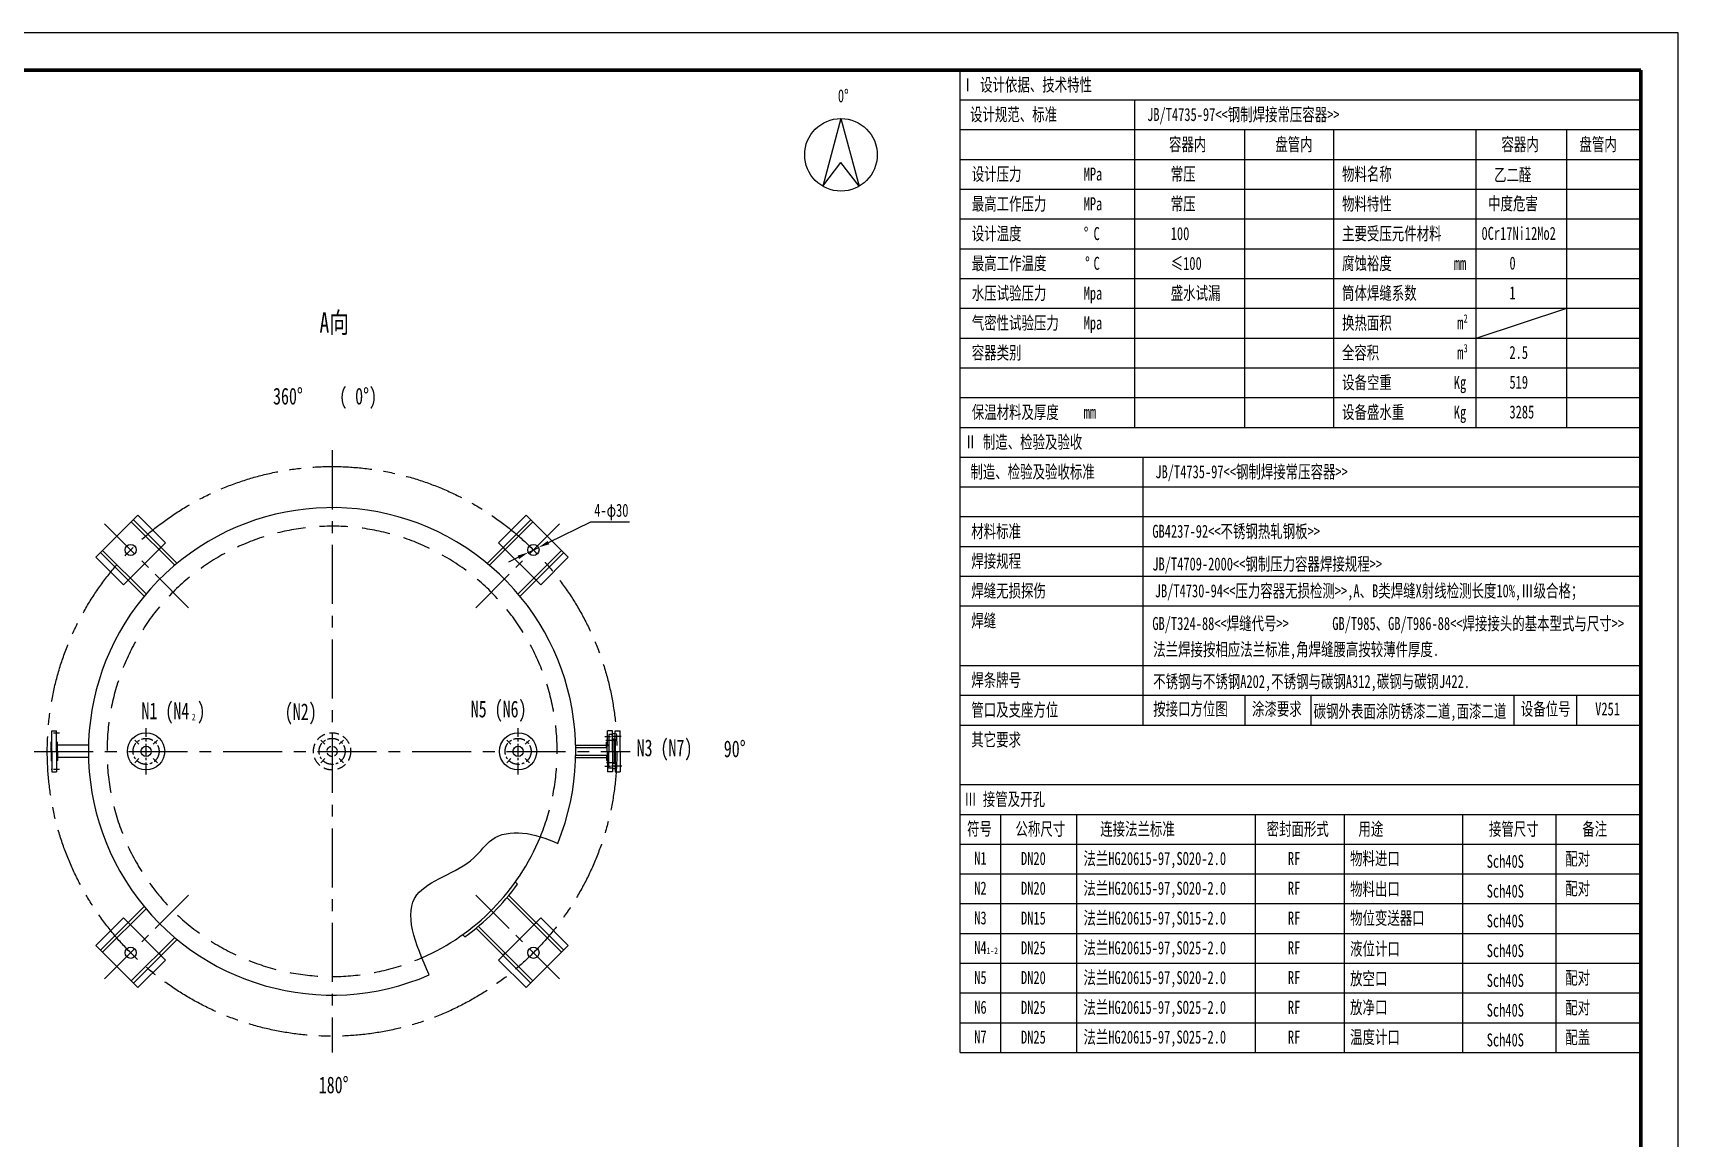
# Model space of a CAD drawing. Extents: x -71325 to -43928, y 2975 to 11014.
# Drawn here: x -48351 to -43928, y 5945 to 8915 of the extents above; entities that cross this region are included whole.
import ezdxf

# ---------------------------------------------------------------- set-up
doc = ezdxf.new("R2010")
doc.units = 0
doc.header["$MEASUREMENT"] = 0
doc.linetypes.add('CENTER', pattern=[50.8, 31.75, -6.35, 6.35, -6.35])
doc.linetypes.add('DASHED', pattern=[19.05, 12.7, -6.35])
doc.layers.get('0').update_dxf_attribs({"linetype": 'CONTINUOUS'})
doc.layers.get('DEFPOINTS').update_dxf_attribs({"linetype": 'CONTINUOUS'})
for name, color, linetype in [('LAYER1', 3, 'CONTINUOUS'), ('LAYER2', 1, 'CENTER'), ('LAYER3', 2, 'DASHED')]:
    doc.layers.add(name, color=color, linetype=linetype)
doc.styles.get("Standard").update_dxf_attribs({"font": 'txt.shx', "width": 0.7})
doc.styles.add('STYLE1', font='SIMFANG.TTF', dxfattribs={"width": 0.7, "height": 35})
doc.dimstyles.get("Standard").update_dxf_attribs({"dimtxt": 0.18, "dimasz": 0.18, "dimexe": 0.18, "dimexo": 0.0625, "dimgap": 0.09, "dimtad": 0, "dimtih": 1, "dimtoh": 1, "dimdec": 4, "dimzin": 0, "dimdsep": 46, "dimtxsty": 'Standard', "dimcen": 0.09, "dimadec": 0, "dimazin": 0, "dimtfac": 1, "dimtdec": 4, "dimtofl": 0, "dimtmove": 0, "dimatfit": 3, "dimfxl": 0, "dimtolj": 1, "dimtzin": 0, "dimarcsym": 0})

# ---------------------------------------------------------------- blocks, each defined once
blk = doc.blocks.new('*D57')
at = {"color": 0, "linetype": 'ByBlock'}
for p, q in [((-46964.7, 7544.9), (-46850.5, 7600.6)), ((-46850.5, 7600.6), (-46747.1, 7600.6)), ((-47018.6, 7518.6), (-46991.6, 7531.7)), ((-47045.6, 7505.4), (-47072.5, 7492.2))]:
    blk.add_line(p, q, dxfattribs=at)
for points in [[(-47047.7, 7509.9), (-47043.4, 7500.9), (-47018.6, 7518.6)], [(-46966.9, 7549.4), (-46962.5, 7540.4), (-46991.6, 7531.7)]]:
    blk.add_solid(points, dxfattribs=at)
at = {"layer": 'DEFPOINTS', "color": 0, "linetype": 'ByBlock'}
for p in [(-47018.6, 7518.6), (-46991.6, 7531.7)]:
    blk.add_point(p, dxfattribs=at)
at = {"color": 0, "linetype": 'ByBlock', "insert": (-46795.7, 7627), "char_height": 35, "attachment_point": 5, "style": 'STYLE1'}
blk.add_mtext('\\A1;4-φ30', dxfattribs=at)

msp = doc.modelspace()

# ---------------------------------------------------------------- linework, layer by layer
for p, q in [((-45858.30505, 6734.5732), (-45858.30505, 8814.5732)), ((-48068.2447, 7618.82026), (-48181.38178, 7505.68318)), ((-47963.24734, 7489.07417), (-48080.61907, 7606.4459)), ((-47993.99849, 7544.57405), (-48068.2447, 7618.82026)), ((-47129.55245, 7489.07417), (-47012.18072, 7606.4459)), ((-47098.8013, 7544.57405), (-47024.55509, 7618.82026)), ((-46911.418, 7505.68318), (-47024.55509, 7618.82026)), ((-47969.41146, 7483.92458), (-48086.27592, 7600.78904)), ((-47123.38833, 7483.92458), (-47006.52387, 7600.78904)), ((-48051.63569, 7400.68582), (-48169.00741, 7518.05755)), ((-48046.4861, 7406.84994), (-48163.35056, 7523.7144)), ((-47993.99849, 7544.57405), (-48107.13557, 7431.43697)), ((-48006.37285, 7532.19968), (-48012.02971, 7526.54283)), ((-46985.66422, 7431.43697), (-47098.8013, 7544.57405)), ((-47080.77008, 7526.54283), (-47086.42693, 7532.19968)), ((-47046.31369, 7406.84994), (-46929.44923, 7523.7144)), ((-47041.1641, 7400.68582), (-46923.79237, 7518.05755)), ((-48107.13557, 7431.43697), (-48181.38178, 7505.68318)), ((-46985.66422, 7431.43697), (-46911.418, 7505.68318)), ((-48089.10435, 7449.46819), (-48094.7612, 7443.81134)), ((-46998.03858, 7443.81134), (-47003.69544, 7449.46819)), ((-48299.79989, 6983.83837), (-48299.79989, 7038.83837)), ((-48299.79989, 7038.83837), (-48286.89989, 7038.83837)), ((-48286.89989, 6983.83837), (-48286.89989, 7038.83837)), ((-46805.89989, 6998.83837), (-46805.89989, 7038.83837)), ((-46792.99989, 7038.83837), (-46805.89989, 7038.83837)), ((-46792.99989, 6983.83837), (-46792.99989, 7038.83837)), ((-46785.29989, 6983.83837), (-46785.29989, 7038.83837)), ((-46785.29989, 7038.83837), (-46772.39989, 7038.83837)), ((-46772.39989, 6983.83837), (-46772.39989, 7038.83837)), ((-48301.39989, 6983.83837), (-48301.39989, 7009.33837)), ((-48299.79989, 7009.33837), (-48301.39989, 7009.33837)), ((-48284.39989, 7008.33837), (-48284.89989, 7008.33837)), ((-48284.39989, 6983.83837), (-48284.39989, 7008.33837)), ((-48076.80549, 7014.24397), (-48065.49178, 7002.93026)), ((-48015.9943, 7014.24397), (-48027.30801, 7002.93026)), ((-47076.80549, 7014.24397), (-47065.49178, 7002.93026)), ((-47015.9943, 7014.24397), (-47027.30801, 7002.93026)), ((-46891.48648, 6994.48837), (-46807.39989, 6994.48837)), ((-46808.39989, 6994.48837), (-46808.39989, 7008.33837)), ((-46808.39989, 7008.33837), (-46807.89989, 7008.33837)), ((-46807.39989, 6983.83837), (-46807.39989, 6998.83837)), ((-46792.99989, 7028.83837), (-46802.89989, 7028.83837)), ((-46802.89989, 7028.83837), (-46802.89989, 6983.83837)), ((-46785.29989, 7030.58837), (-46792.99989, 7030.58837)), ((-46792.99989, 6983.83837), (-46792.99989, 7028.83837)), ((-46785.29989, 7016.58837), (-46792.99989, 7016.58837)), ((-46792.99989, 7009.33837), (-46791.39989, 7009.33837)), ((-46791.39989, 6983.83837), (-46791.39989, 7016.58837)), ((-46786.89989, 6983.83837), (-46786.89989, 7016.58837)), ((-46785.29989, 7009.33837), (-46786.89989, 7009.33837)), ((-46786.89989, 6983.83837), (-46786.89989, 7001.33837)), ((-46785.29989, 7016.58837), (-46785.29989, 6928.83837)), ((-48301.39989, 6983.83837), (-48301.39989, 6958.33837)), ((-48299.79989, 6958.33837), (-48301.39989, 6958.33837)), ((-48299.79989, 6983.83837), (-48299.79989, 6928.83837)), ((-48286.89989, 6983.83837), (-48286.89989, 6928.83837)), ((-48284.39989, 6959.33837), (-48284.89989, 6959.33837)), ((-48284.39989, 6983.83837), (-48284.39989, 6959.33837)), ((-48076.80549, 6953.43278), (-48065.49178, 6964.74649)), ((-48015.9943, 6953.43278), (-48027.30801, 6964.74649)), ((-47076.80549, 6953.43278), (-47065.49178, 6964.74649)), ((-47015.9943, 6953.43278), (-47027.30801, 6964.74649)), ((-46891.48648, 6973.18837), (-46807.39989, 6973.18837)), ((-46808.39989, 6973.18837), (-46808.39989, 6959.33837)), ((-46808.39989, 6959.33837), (-46807.89989, 6959.33837)), ((-46807.39989, 6983.83837), (-46807.39989, 6968.83837)), ((-46805.89989, 6968.83837), (-46805.89989, 6928.83837)), ((-46802.89989, 6938.83837), (-46802.89989, 6983.83837)), ((-46792.99989, 6983.83837), (-46792.99989, 6928.83837)), ((-46792.99989, 6983.83837), (-46792.99989, 6938.83837)), ((-46792.99989, 6958.33837), (-46791.39989, 6958.33837)), ((-46785.29989, 6951.08837), (-46792.99989, 6951.08837)), ((-46791.39989, 6983.83837), (-46791.39989, 6951.08837)), ((-46786.89989, 6983.83837), (-46786.89989, 6966.33837)), ((-46786.89989, 6983.83837), (-46786.89989, 6951.08837)), ((-46785.29989, 6958.33837), (-46786.89989, 6958.33837)), ((-46772.39989, 6983.83837), (-46772.39989, 6928.83837)), ((-48299.79989, 6928.83837), (-48286.89989, 6928.83837)), ((-46792.99989, 6928.83837), (-46805.89989, 6928.83837)), ((-46792.99989, 6938.83837), (-46802.89989, 6938.83837)), ((-46785.29989, 6937.08837), (-46792.99989, 6937.08837)), ((-46785.29989, 6928.83837), (-46772.39989, 6928.83837)), ((-45858.30505, 6174.5732), (-45858.30505, 6814.5732)), ((-47076.12263, 6590.63576), (-46929.44923, 6443.96235)), ((-47071.00811, 6596.83494), (-46923.79237, 6449.6192)), ((-47053.77394, 6632.63378), (-47048.03924, 6626.89908)), ((-48051.63569, 6566.99093), (-48169.00741, 6449.6192)), ((-48046.4861, 6560.82681), (-48163.35056, 6443.96235)), ((-48107.13557, 6536.23978), (-48181.38178, 6461.99357)), ((-48107.13557, 6536.23978), (-47993.99849, 6423.1027)), ((-48094.7612, 6523.86541), (-48089.10435, 6518.20856)), ((-47159.39646, 6508.4466), (-47012.18072, 6361.23085)), ((-47153.19727, 6513.56112), (-47006.52387, 6366.88771)), ((-47098.8013, 6423.1027), (-46985.66422, 6536.23978)), ((-47003.69544, 6518.20856), (-46998.03858, 6523.86541)), ((-46985.66422, 6536.23978), (-46911.418, 6461.99357)), ((-48181.38178, 6461.99357), (-48068.2447, 6348.85649)), ((-47969.41146, 6483.75217), (-48086.27592, 6366.88771)), ((-47963.24734, 6478.60258), (-48080.61907, 6361.23085)), ((-47195.1953, 6491.21242), (-47189.4606, 6485.47772)), ((-47024.55509, 6348.85649), (-46911.418, 6461.99357)), ((-47993.99849, 6423.1027), (-48068.2447, 6348.85649)), ((-48012.02971, 6441.13392), (-48006.37285, 6435.47707)), ((-47098.8013, 6423.1027), (-47024.55509, 6348.85649)), ((-47086.42693, 6435.47707), (-47080.77008, 6441.13392))]:
    msp.add_line(p, q)
at = {"ltscale": 2}
for p, q in [((-48201.18312, 7000.68837), (-48284.39989, 7000.68837)), ((-46891.61666, 7000.68837), (-46808.39989, 7000.68837)), ((-48201.18312, 6966.98837), (-48284.39989, 6966.98837)), ((-46891.61666, 6966.98837), (-46808.39989, 6966.98837))]:
    msp.add_line(p, q, dxfattribs=at)
at = {"ltscale": 0.5}
for p, q in [((-46807.39989, 6998.83837), (-46805.89989, 6998.83837)), ((-46792.99989, 7001.33837), (-46791.39989, 7001.33837)), ((-46807.39989, 6968.83837), (-46805.89989, 6968.83837)), ((-46792.99989, 6966.33837), (-46791.39989, 6966.33837))]:
    msp.add_line(p, q, dxfattribs=at)
at = {"const_width": 10}
for points in [[(-44028.30505, 8814.5732), (-52088.30505, 8814.5732)], [(-44028.30505, 3074.5732), (-44028.30505, 8814.5732)]]:
    msp.add_lwpolyline(points, dxfattribs=at)
for centre, radius in [((-48087.69013, 7525.12862), 15), ((-47005.10965, 7525.12862), 15), ((-48046.39989, 6983.83837), 50), ((-47046.39989, 6983.83837), 50), ((-48046.39989, 6983.83837), 13.75), ((-47046.39989, 6983.83837), 13.75), ((-48087.69013, 6442.54813), 15), ((-47005.10965, 6442.54813), 15)]:
    msp.add_circle(centre, radius)
for centre, radius, start, end in [((-47546.39989, 6983.83837), 655, 337.82011341, 293.4901474), ((-48284.89989, 7010.33837), 2, 180, 270), ((-46807.89989, 7010.33837), 2, 270, 0), ((-46805.89989, 7001.83837), 3, 270, 0), ((-48284.89989, 6957.33837), 2, 90, 180), ((-46807.89989, 6957.33837), 2, 0, 90), ((-46805.89989, 6965.83837), 3, 0, 90), ((-47546.39989, 6983.83837), 605, 293.50208373, 337.71953489), ((-47546.39989, 6983.83837), 613, 305.61125633, 324.38874367)]:
    msp.add_arc(centre, radius, start, end)
at = {"layer": 'LAYER1'}
for p, q in [((-43928.30505, 8914.5732), (-52338.30505, 8914.5732)), ((-43928.30505, 2974.5732), (-43928.30505, 8914.5732)), ((-45858.30505, 8814.5732), (-44028.30505, 8814.5732)), ((-44028.30505, 8814.5732), (-44028.30505, 6974.5732)), ((-45858.30505, 8734.5732), (-44028.30505, 8734.5732)), ((-45388.37752, 7854.5732), (-45388.37752, 8734.5732)), ((-45388.37752, 7854.5732), (-45388.37752, 8734.5732)), ((-46178.50655, 8684.60179), (-46227.28922, 8502.5424)), ((-46178.50655, 8684.60179), (-46129.72389, 8502.5424)), ((-45858.30505, 8654.5732), (-44028.30505, 8654.5732)), ((-45858.30505, 8654.5732), (-44028.30505, 8654.5732)), ((-45092.55643, 7854.5732), (-45092.55643, 8654.5732)), ((-44853.54329, 7854.5732), (-44853.54329, 8654.5732)), ((-44471.49619, 7854.5732), (-44471.49619, 8654.5732)), ((-44227.5667, 7854.5732), (-44227.5667, 8654.5732)), ((-46227.28922, 8502.54241), (-46178.50655, 8566.11721)), ((-46129.72389, 8502.54241), (-46178.50655, 8566.11721)), ((-45858.30505, 8574.5732), (-44028.30505, 8574.5732)), ((-45858.30505, 8494.5732), (-44028.30505, 8494.5732)), ((-45858.30505, 8414.5732), (-44028.30505, 8414.5732)), ((-45858.30505, 8334.5732), (-44028.30505, 8334.5732)), ((-45858.30505, 8254.5732), (-44028.30505, 8254.5732)), ((-45858.30505, 8174.5732), (-44028.30505, 8174.5732)), ((-44471.49619, 8094.5732), (-44227.5667, 8174.5732)), ((-45858.30505, 8094.5732), (-44028.30505, 8094.5732)), ((-45858.30505, 8014.5732), (-44028.30505, 8014.5732)), ((-45858.30505, 7934.5732), (-44028.30505, 7934.5732)), ((-45858.30505, 7854.5732), (-44028.30505, 7854.5732)), ((-45858.30505, 7774.5732), (-44028.30505, 7774.5732)), ((-45366.2678, 7054.5732), (-45366.2678, 7774.5732)), ((-45366.2678, 7054.5732), (-45366.2678, 7774.5732)), ((-45858.30505, 7694.5732), (-44028.30505, 7694.5732)), ((-45858.30505, 7614.5732), (-44028.30505, 7614.5732)), ((-45858.30505, 7534.5732), (-44028.30505, 7534.5732)), ((-45858.30505, 7454.5732), (-44028.30505, 7454.5732)), ((-45858.30505, 7374.5732), (-44028.30505, 7374.5732)), ((-45858.30505, 7374.5732), (-44028.30505, 7374.5732)), ((-45858.30505, 7214.5732), (-44028.30505, 7214.5732)), ((-45858.30505, 7134.5732), (-44028.30505, 7134.5732)), ((-45092.55643, 7134.5732), (-45092.55643, 7054.5732)), ((-44915.23136, 7134.5732), (-44915.23136, 7054.5732)), ((-44369.83364, 7134.5732), (-44369.83364, 7054.5732)), ((-44200.11718, 7054.5732), (-44200.11718, 7134.5732)), ((-45858.30505, 7054.5732), (-44028.30505, 7054.5732)), ((-45858.30505, 6894.5732), (-44028.30505, 6894.5732)), ((-45858.30505, 6814.5732), (-44028.30505, 6814.5732)), ((-45748.49583, 6174.5732), (-45748.49583, 6814.5732)), ((-45544.12793, 6174.5732), (-45544.12793, 6814.5732)), ((-45063.93965, 6174.5732), (-45063.93965, 6812.36627)), ((-44824.68433, 6174.5732), (-44824.68433, 6814.5732)), ((-44506.88705, 6174.5732), (-44506.88705, 6814.5732)), ((-44256.77544, 6814.5732), (-44256.77544, 6174.5732)), ((-45858.30505, 6734.5732), (-44028.30505, 6734.5732)), ((-45858.30505, 6654.5732), (-44028.30505, 6654.5732)), ((-45858.30505, 6574.5732), (-44028.30505, 6574.5732)), ((-45858.30505, 6494.5732), (-44028.30505, 6494.5732)), ((-45858.30505, 6414.5732), (-44028.30505, 6414.5732)), ((-45858.30505, 6334.5732), (-44028.30505, 6334.5732)), ((-45858.30505, 6254.5732), (-44028.30505, 6254.5732)), ((-45858.30505, 6174.5732), (-44028.30505, 6174.5732))]:
    msp.add_line(p, q, dxfattribs=at)
msp.add_circle((-46178.50655, 8587.03646), 97.56533, dxfattribs=at)
msp.add_open_spline([(-47285.32255, 6383.11912), (-47323.38794, 6467.9914), (-47381.46344, 6617.13287), (-47183.66334, 6661.28153), (-47099.01742, 6784.86547), (-47000.55717, 6764.53586), (-46939.86782, 6736.56556)], degree=3, knots=[22.1715114551, 22.1715114551, 22.1715114551, 22.1715114551, 244.5982045169, 427.5495275348, 496.3031807141, 674.2267339377, 674.2267339377, 674.2267339377, 674.2267339377], dxfattribs=at)
at = {"layer": 'LAYER2', "ltscale": 5}
for p, q in [((-47546.39989, 7792.85815), (-47546.39989, 6174.8186)), ((-48347.56822, 6983.83837), (-46745.23156, 6983.83837))]:
    msp.add_line(p, q, dxfattribs=at)
at = {"layer": 'LAYER2', "ltscale": 4}
for p, q in [((-47932.50856, 7369.94704), (-48157.71836, 7595.15684)), ((-47160.29123, 7369.94704), (-46935.08143, 7595.15684)), ((-47932.50856, 6597.72971), (-48157.71836, 6372.51991)), ((-47160.29123, 6597.72971), (-46935.08143, 6372.51991))]:
    msp.add_line(p, q, dxfattribs=at)
at = {"layer": 'LAYER2', "ltscale": 0.5}
for p, q in [((-48279.34188, 7032.58837), (-48305.34188, 7032.58837)), ((-46813.4579, 7023.58837), (-46787.4579, 7023.58837)), ((-46810.27601, 7014.08837), (-46788.61269, 7014.08837)), ((-46769.34188, 7023.58837), (-46795.34188, 7023.58837)), ((-46817.39989, 6983.83837), (-46791.39989, 6983.83837)), ((-46813.4579, 6944.08837), (-46787.4579, 6944.08837)), ((-46808.37008, 6953.58837), (-46786.81656, 6953.58837)), ((-46769.34188, 6944.08837), (-46795.34188, 6944.08837)), ((-46767.34188, 6944.08837), (-46793.34188, 6944.08837)), ((-48279.34188, 6935.08837), (-48305.34188, 6935.08837))]:
    msp.add_line(p, q, dxfattribs=at)
at = {"layer": 'LAYER2'}
for p, q in [((-48046.39989, 6921.72592), (-48046.39989, 7045.95083)), ((-47046.39989, 6921.72592), (-47046.39989, 7045.95083))]:
    msp.add_line(p, q, dxfattribs=at)
at = {"layer": 'LAYER2', "ltscale": 5}
msp.add_circle((-47546.39989, 6983.83837), 765.5, dxfattribs=at)
at = {"layer": 'LAYER2'}
for centre in [(-48046.39989, 6983.83837), (-47546.39989, 6983.83837), (-47046.39989, 6983.83837)]:
    msp.add_circle(centre, 35, dxfattribs=at)
at = {"layer": 'LAYER3', "ltscale": 6}
for p, q in [((-47576.80549, 7014.24397), (-47565.49178, 7002.93026)), ((-47515.9943, 7014.24397), (-47527.30801, 7002.93026)), ((-47576.80549, 6953.43278), (-47565.49178, 6964.74649)), ((-47515.9943, 6953.43278), (-47527.30801, 6964.74649))]:
    msp.add_line(p, q, dxfattribs=at)
at = {"layer": 'LAYER3', "ltscale": 2}
msp.add_circle((-47546.39989, 6983.83837), 50, dxfattribs=at)
at = {"layer": 'LAYER3', "ltscale": 1.2}
msp.add_circle((-47546.39989, 6983.83837), 13.75, dxfattribs=at)
at = {"layer": 'LAYER3', "ltscale": 6}
msp.add_arc((-47546.39989, 6983.83837), 605, 337.71953489, 293.50208373, dxfattribs=at)

# ---------------------------------------------------------------- texts
at = {"layer": 'LAYER1', "style": 'STYLE1', "width": 0.7}
for s, height, p in [('Ⅰ 设计依据、技术特性', 35, (-45854.61908, 8757.79888)), ('设计规范、标准', 35, (-45831.57747, 8677.79888)), ('JB/T4735-97<<钢制焊接常压容器>>', 35, (-45355.53619, 8677.79888)), ('容器内', 35, (-45296.66347, 8597.79888)), ('盘管内', 35, (-45010.99391, 8597.79888)), ('容器内', 35, (-44403.08343, 8597.79888)), ('盘管内', 35, (-44193.47273, 8597.79888)), ('设计压力\u3000\u3000\u3000\u3000\u3000MPa', 35, (-45826.8854, 8517.79888)), ('常压', 35, (-45292.07305, 8517.79888)), ('物料名称', 35, (-44831.59848, 8517.79888)), ('乙二醛', 35, (-44423.07942, 8515.67106)), ('最高工作压力\u3000\u3000\u3000MPa', 35, (-45826.8854, 8437.79888)), ('常压', 35, (-45292.07305, 8437.79888)), ('物料特性', 35, (-44831.59848, 8437.79888)), ('中度危害', 35, (-44438.92349, 8438.46554)), ('设计温度', 35, (-45826.8854, 8357.79888)), ('°', 35, (-45525.80664, 8357.79888)), ('C', 35, (-45499.54088, 8357.79888)), ('100', 35, (-45292.07305, 8357.79888)), ('主要受压元件材料', 35, (-44831.59848, 8357.79888)), ('0Cr17Ni12Mo2', 35, (-44456.82241, 8358.46554)), ('最高工作温度', 35, (-45826.8854, 8277.79888)), ('°', 35, (-45522.06133, 8277.79888)), ('≤100', 35, (-45292.07305, 8277.79888)), ('腐蚀裕度          mm', 35, (-44831.59848, 8277.79888)), ('C', 35, (-45499.58928, 8277.79888)), ('0', 35, (-44381.67125, 8278.46554)), ('水压试验压力\u3000\u3000\u3000Mpa', 35, (-45826.8854, 8197.79888)), ('盛水试漏', 35, (-45292.07305, 8197.79888)), ('筒体焊缝系数', 35, (-44831.59848, 8197.79888)), ('1', 35, (-44381.67125, 8198.46554)), ('气密性试验压力\u3000\u3000Mpa', 35, (-45826.8854, 8117.79888)), ('换热面积', 35, (-44831.59848, 8117.79888)), ('m', 35, (-44522.0466, 8117.79888)), ('2', 22, (-44504.86943, 8136.34465)), ('容器类别', 35, (-45826.8854, 8037.79888)), (' 全容积', 35, (-44848.64412, 8037.79888)), ('m', 35, (-44522.0466, 8037.79888)), ('3', 22, (-44504.86943, 8056.34465)), ('2.5', 35, (-44381.67125, 8038.46554)), ('设备空重  \u3000      Kg', 35, (-44831.59848, 7957.79888)), ('519', 35, (-44381.67125, 7958.46554)), ('保温材料及厚度\u3000\u3000mm', 35, (-45826.8854, 7877.79888)), ('设备盛水重        Kg', 35, (-44831.59848, 7877.79888)), ('3285', 35, (-44381.67125, 7878.46554)), ('Ⅱ 制造、检验及验收', 35, (-45847.19984, 7797.79888)), (' 制造、检验及验收标准', 35, (-45847.19984, 7717.79888)), ('JB/T4735-97<<钢制焊接常压容器>>', 35, (-45333.42647, 7717.79888)), ('材料标准', 35, (-45828.2309, 7557.79888)), ('GB4237-92<<不锈钢热轧钢板>>', 35, (-45341.53745, 7557.79888)), ('焊接规程', 35, (-45828.2309, 7477.79888)), ('JB/T4709-2000<<钢制压力容器焊接规程>>', 35, (-45341.53745, 7469.93032)), ('焊缝无损探伤', 35, (-45828.2309, 7397.79888)), ('JB/T4730-94<<压力容器无损检测>>,A、B类焊缝X射线检测长度10%,Ⅲ级合格；', 35, (-45334.99047, 7397.79888)), ('焊缝', 35, (-45828.2309, 7317.79888)), ('GB/T324-88<<焊缝代号>>       GB/T985、GB/T986-88<<焊接接头的基本型式与尺寸>> ', 35, (-45341.53745, 7309.93032)), ('焊条牌号', 35, (-45828.2309, 7157.79888)), ('不锈钢与不锈钢A202,不锈钢与碳钢A312,碳钢与碳钢J422.', 35, (-45339.21086, 7154.1385)), ('2', 18, (-47923.49272, 7067.20729)), ('管口及支座方位', 35, (-45828.2309, 7077.79888)), ('碳钢外表面涂防锈漆二道,面漆二道', 35, (-44907.98324, 7074.1385)), ('其它要求', 35, (-45828.2309, 6997.79888)), ('Ⅲ 接管及开孔', 35, (-45847.19984, 6837.79888)), ('符号', 35, (-45839.51783, 6758.25463)), ('公称尺寸', 35, (-45709.42462, 6757.79888)), ('连接法兰标准', 35, (-45481.65, 6757.79888)), ('密封面形式', 35, (-45034.30995, 6757.79888)), ('用途', 35, (-44787.51341, 6757.79888)), ('接管尺寸', 35, (-44436.84448, 6757.79888)), ('备注', 35, (-44185.71455, 6757.79888)), ('N1', 35, (-45820.34769, 6678.9213)), ('DN20', 35, (-45694.532, 6678.46554)), ('法兰HG20615-97,SO20-2.0', 35, (-45526.78966, 6678.46554)), ('RF', 35, (-44977.148, 6678.46554)), ('物料进口', 35, (-44810.01056, 6678.46554)), ('Sch40S', 35, (-44442.68768, 6670.89752)), ('配对', 35, (-44231.70334, 6677.79888)), ('N2', 35, (-45820.34769, 6598.9213)), ('DN20', 35, (-45694.532, 6598.46554)), ('法兰HG20615-97,SO20-2.0', 35, (-45526.78966, 6598.46554)), ('RF', 35, (-44977.148, 6598.46554)), ('物料出口', 35, (-44810.01056, 6596.56418)), ('配对', 35, (-44231.70334, 6597.79888)), ('Sch40S', 35, (-44442.68768, 6590.89752)), ('N3', 35, (-45820.34769, 6518.9213)), ('DN15', 35, (-45694.532, 6518.46554)), ('法兰HG20615-97,SO15-2.0', 35, (-45526.78966, 6518.46554)), ('RF', 35, (-44977.148, 6518.46554)), ('物位变送器口', 35, (-44810.01056, 6518.46554)), ('Sch40S', 35, (-44442.68768, 6510.89752)), ('N4', 35, (-45820.34769, 6438.9213)), ('1-2', 18, (-45787.32707, 6438.9213)), ('DN25', 35, (-45694.532, 6438.46554)), ('法兰HG20615-97,SO25-2.0', 35, (-45526.78966, 6438.46554)), ('RF', 35, (-44977.148, 6438.46554)), ('液位计口', 35, (-44810.01056, 6435.84008)), ('Sch40S', 35, (-44442.68768, 6430.89752)), ('N5', 35, (-45820.34769, 6358.9213)), ('DN20', 35, (-45694.532, 6358.46554)), ('法兰HG20615-97,SO20-2.0', 35, (-45526.78966, 6358.46554)), ('RF', 35, (-44977.148, 6358.46554)), ('放空口', 35, (-44810.01056, 6355.84008)), ('Sch40S', 35, (-44442.68768, 6350.89752)), ('配对', 35, (-44231.70334, 6357.79888)), ('N6', 35, (-45820.34769, 6278.9213)), ('DN25', 35, (-45694.532, 6278.46554)), ('法兰HG20615-97,SO25-2.0', 35, (-45526.78966, 6278.46554)), ('RF', 35, (-44977.148, 6278.46554)), ('放净口', 35, (-44810.01056, 6278.46554)), ('Sch40S', 35, (-44442.68768, 6270.89752)), ('配对', 35, (-44231.70334, 6277.79888)), ('法兰HG20615-97,SO25-2.0', 35, (-45526.78966, 6198.46554)), ('温度计口', 35, (-44810.01056, 6198.46554)), ('配盖', 35, (-44231.70334, 6197.79888)), ('N7', 35, (-45820.34769, 6198.9213)), ('DN25', 35, (-45694.532, 6198.46554)), ('RF', 35, (-44977.148, 6198.46554)), ('Sch40S', 35, (-44442.68768, 6190.89752))]:
    msp.add_text(s, height=height, dxfattribs=at).set_placement(p)
at = {"layer": 'LAYER1', "attachment_point": 1, "style": 'STYLE1'}
for s, insert, char_height, width in [('0°', (-46186.82976, 8763.06867), 35, 145.7848), ('A向', (-47580.14181, 8163.60017), 55, 185.26797), ('360°', (-47705.19702, 7960.97062), 45, 288.9064185), ('( 0°)', (-47527.26361, 7960.97062), 45, 288.9064185), ('法兰焊接按相应法兰标准,角焊缝腰高按较薄件厚度.', (-45339.21086, 7275.38175), 35, 1505.1722), ('N1 (N4 )', (-48058.74721, 7115.23752), 45, 288.9064185), ('N5 (N6)', (-47173.74429, 7120.15767), 45, 288.9064185), ('按接口方位图', (-45339.21086, 7115.38175), 35, 1505.1722), ('涂漆要求', (-45073.72446, 7115.38175), 35, 1505.1722), ('设备位号', (-44351.00167, 7115.38175), 35, 1505.1722), ('(N2)', (-47673.50285, 7112.77745), 45, 288.9064185), ('V251', (-44151.20184, 7115.38175), 35, 1505.1722), ('N3 (N7)', (-46727.82891, 7015.8561), 45, 288.9064185), ('90°', (-46493.5099, 7013.26624), 45, 288.9064185), ('180°', (-47582.29218, 6110.00611), 45, 288.9064185)]:
    msp.add_mtext(s, dxfattribs=dict(at, insert=insert, char_height=char_height, width=width))

# ---------------------------------------------------------------- dimensions: what is measured, and where the dimension line sits
at = {"layer": 'LAYER1'}
dim = msp.add_diameter_dim_2p(p1=(-47018.59035, 7518.55056), p2=(-46991.62896, 7531.70667), text='4-φ30', dimstyle='Standard', override={"dimscale": 10, "dimtxt": 3.5, "dimasz": 3, "dimexe": 0.625, "dimexo": 0, "dimgap": 0.625, "dimtad": 1, "dimtih": 0, "dimzin": 8, "dimtxsty": 'STYLE1', "dimcen": 2.5, "dimtofl": 1, "dimatfit": 2}, dxfattribs=at)
dim.commit()
dim.dimension.update_dxf_attribs({"geometry": '*D57', "text_midpoint": (-46795.67318, 7600.55948), "dimtype": 163})

doc.saveas('drawing.dxf')
